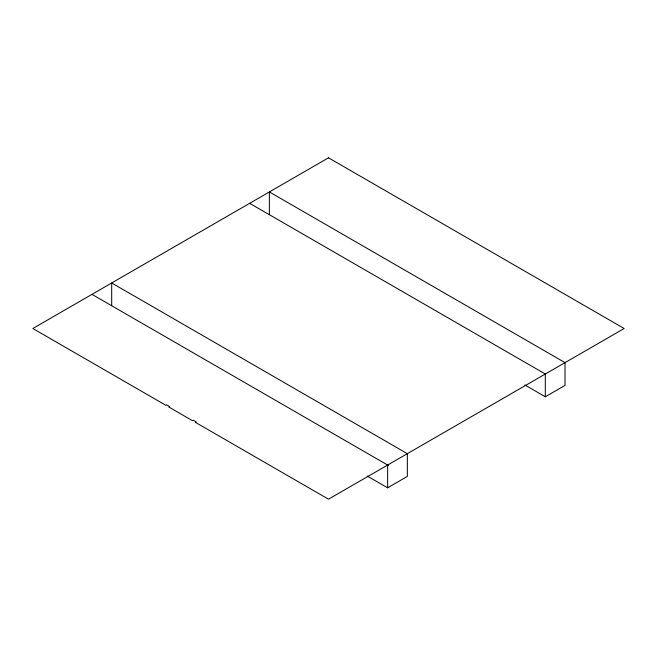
<?xml version="1.0" encoding="UTF-8"?>
<svg xmlns="http://www.w3.org/2000/svg" width="657" height="657" viewBox="0 0 657 657"><rect width="100%" height="100%" fill="white"/><g stroke="black" fill="none" stroke-linecap="round" stroke-linejoin="round"><path stroke-width="0.99" d="M367.214 476.021L387.63 487.814L407.34 476.432L407.34 453.675L111.69 282.978L111.69 305.743M524.894 384.986L545.31 396.779L565.02 385.396L565.02 362.639L269.37 191.943L269.37 214.708M249.66 203.325L545.491 374.12M91.98 294.361L388.698 465.665M545.31 374.022L545.31 396.779M387.63 465.057L387.63 487.814M328.5 157.811L32.85 328.5L165.893 405.312L166.681 404.86L169.637 406.56L168.849 407.02L192.501 420.677L193.289 420.217L196.246 421.925L195.458 422.377L328.5 499.189L624.15 328.5L328.5 157.811"/></g></svg>
